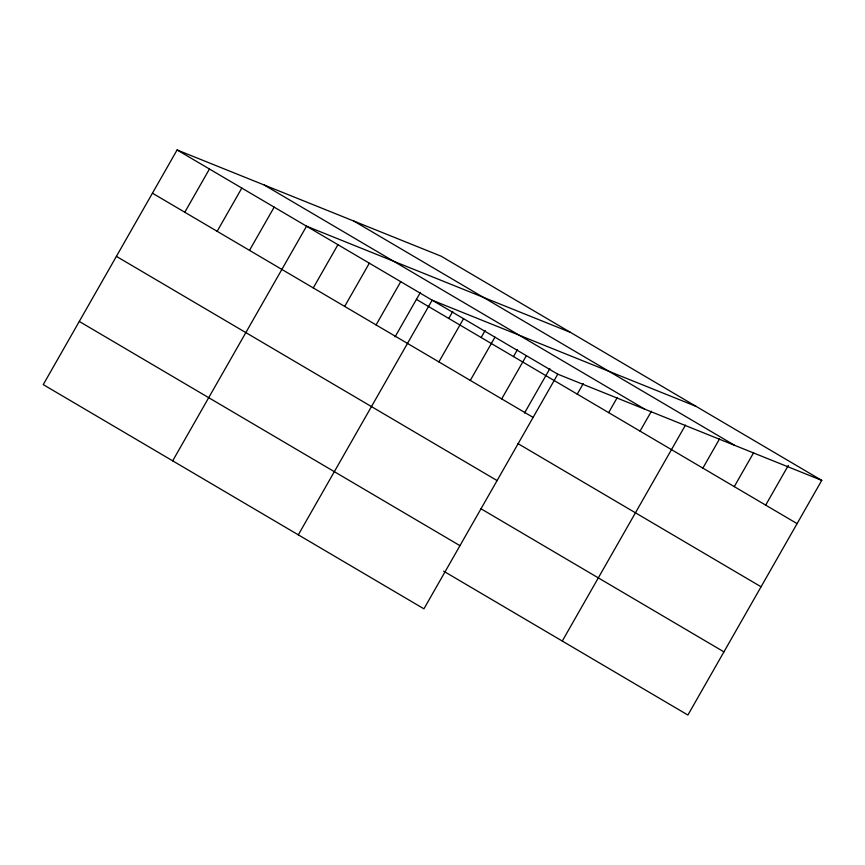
<?xml version="1.0" encoding="UTF-8"?>
<svg xmlns="http://www.w3.org/2000/svg" width="865" height="865" viewBox="0 0 865 865"><rect width="100%" height="100%" fill="white"/><g stroke="black" fill="none" stroke-linecap="round" stroke-linejoin="round"><path stroke-width="1.3" d="M821.75 480.389L441.074 256.17L177.098 149.959L43.25 384.611L423.926 608.83L557.774 374.177L821.75 480.389L687.902 715.041L443.637 571.17M184.796 212.249L209.449 169.021M217.147 231.312L241.811 188.073M249.509 250.363L274.162 207.135M172.676 460.85L306.524 226.197L570.5 332.409M313.271 287.926L337.934 244.687M344.681 306.415L369.333 263.187M376.08 324.916L400.744 281.687M395.067 336.842L420.412 292.392M298.306 534.84L432.143 300.187L696.13 406.399M448.773 318.461L452.773 311.454M438.89 361.916L463.554 318.677M481.135 337.523L485.135 330.506M470.3 380.405L494.953 337.177M513.486 356.575L517.486 349.568M501.7 398.906L526.363 355.677M524.493 413.07L549.848 368.62M577.258 394.137L583.248 383.617M608.657 412.627L617.318 397.446M640.068 431.127L651.388 411.264M562.282 641.052L685.469 425.093M702.877 468.127L719.539 438.912M734.277 486.617L753.61 452.741M765.687 505.117L788.35 465.392M353.958 221.126L734.634 445.334M264.203 185.013L644.879 409.221M177.098 149.959L557.774 374.177M416.422 299.398L797.087 523.617M152.435 193.187L533.11 417.406M517.962 443.604L761.059 586.784M116.407 256.364L497.083 480.572M480.832 508.685L723.94 651.864M79.277 321.445L459.953 545.653"/></g></svg>
